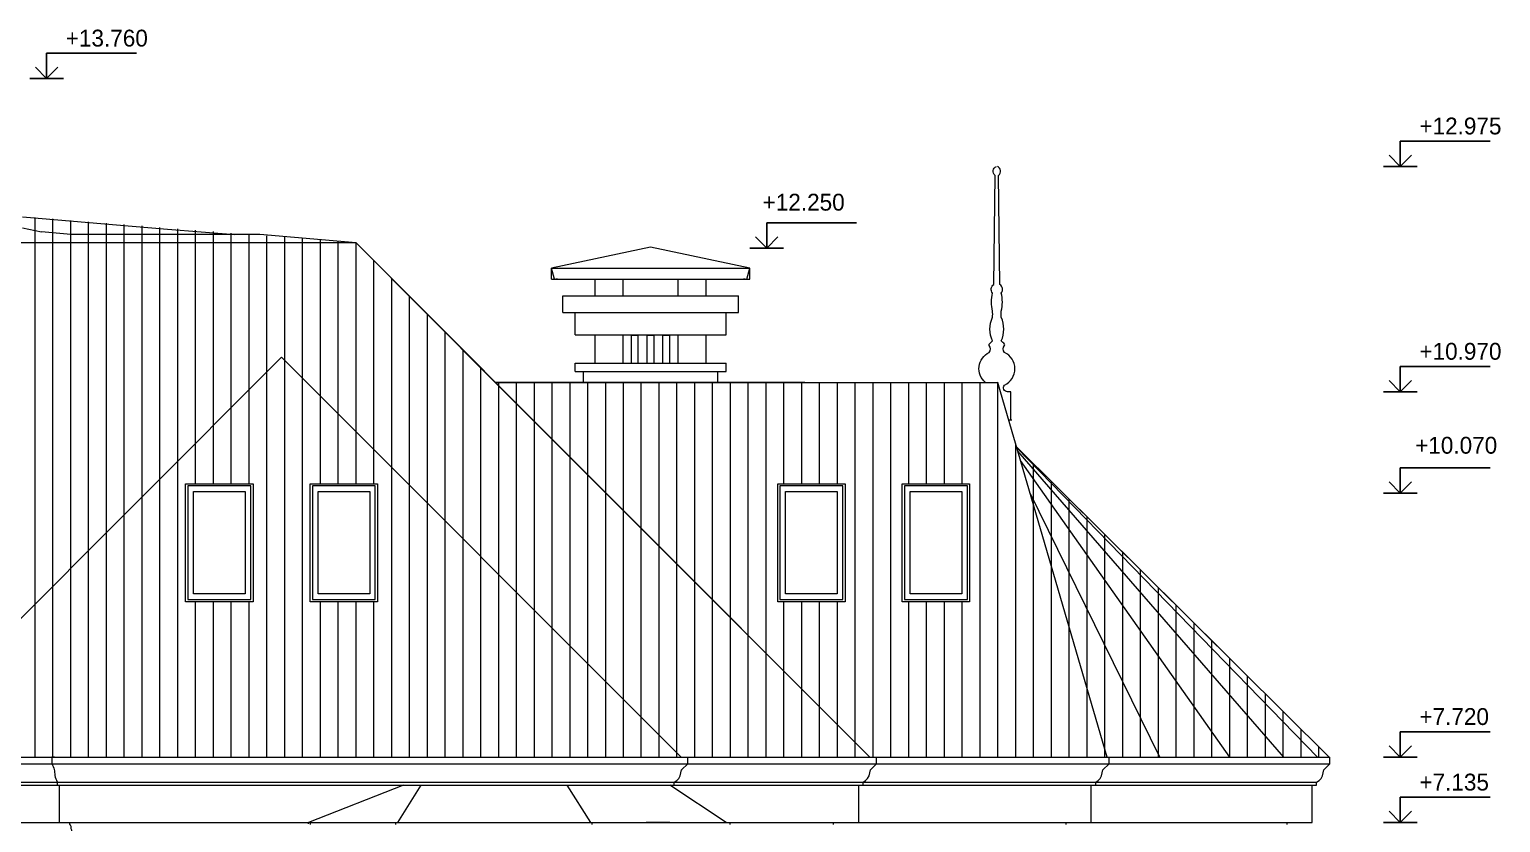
# Model space of a CAD drawing. Header units: millimetres. Extents: x 1177761 to 1329492, y 746793 to 827002.
# Drawn here: x 1310908 to 1324005, y 818865 to 825922 of the extents above; entities that cross this region are included whole.
import ezdxf

# ---------------------------------------------------------------- set-up
doc = ezdxf.new("R2010")
doc.units = ezdxf.units.MM
doc.layers.add('mark', color=4, linetype='Continuous')
doc.layers.add('wall', color=5, linetype='Continuous', lineweight=30)
doc.styles.add('PStudio', font='pstudio.shx')

# ---------------------------------------------------------------- blocks, each defined once
blk = doc.blocks.new('H LEVEL4')
at = {"color": 0, "linetype": 'ByBlock'}
for p, q in [((16, 4.5), (0, 4.5)), ((0, 0), (0, 4.5)), ((3, 0), (-3, 0)), ((-2, 2), (0, 0)), ((0, 0), (2, 2))]:
    blk.add_line(p, q, dxfattribs=at)
at = {"color": 0, "linetype": 'ByBlock', "style": 'PStudio'}
blk.add_attdef('OTM', (3.4, 5.7), '', height=2, dxfattribs=at)
blk = doc.blocks.new('H LEVEL2')
at = {"color": 0, "linetype": 'ByBlock'}
for p, q in [((3, 0), (-3, 0)), ((-2, -2), (0, 0)), ((0, 0), (2, -2)), ((0, 0), (0, -4.5)), ((16, -4.5), (0, -4.5))]:
    blk.add_line(p, q, dxfattribs=at)
at = {"color": 0, "linetype": 'ByBlock', "style": 'PStudio'}
blk.add_attdef('OTM', (3.4, -3.7), '', height=2, dxfattribs=at)

msp = doc.modelspace()

# ---------------------------------------------------------------- hatches: boundary and pattern name
at = {"layer": 'wall', "lineweight": 20, "ltscale": 50}
h = msp.add_hatch(dxfattribs=at)
h.set_pattern_fill('ANSI31', color=250, scale=50, angle=45, style=0)
h.paths.add_polyline_path([(1304433, 815203), (1304851, 815478), (1311000, 815481), (1311849, 815734), (1313950, 816132), (1316776, 816128), (1317304, 815978), (1317682, 815978), (1317682, 815871), (1317818, 815832), (1317997, 815832), (1317997, 815978), (1317998, 815978), (1319918, 815236), (1320004, 815203)])
h.paths.add_polyline_path([(1322480, 819448), (1319695, 822208), (1319528, 822780), (1315058, 822780), (1313815, 824023), (1310847, 824257), (1309649, 824151), (1309649, 823776), (1308566, 822693), (1308566, 824057), (1308170, 824022), (1307152, 823008), (1303665, 823008), (1303665, 821696), (1304958, 821696), (1302196, 819448)])
h.paths.add_polyline_path([(1313407, 821880), (1314007, 821880), (1314007, 820830), (1313407, 820830)], flags=16)
h.paths.add_polyline_path([(1312898, 820830), (1312298, 820830), (1312298, 821880), (1312898, 821880)], flags=16)
h.paths.add_polyline_path([(1318678, 821880), (1319278, 821880), (1319278, 820830), (1318678, 820830)], flags=16)
h.paths.add_polyline_path([(1318169, 820830), (1317569, 820830), (1317569, 821880), (1318169, 821880)], flags=16)
h.paths.add_polyline_path([(1305074, 821726), (1305084, 821726), (1305084, 821696), (1306744, 821696), (1305312, 820265), (1305289, 820265), (1305272, 820333), (1305220, 820357), (1305220, 820373), (1305200, 820373), (1305200, 820390), (1305359, 820390), (1305359, 821395), (1305272, 821465), (1305238, 821460), (1305209, 821494), (1305134, 821586), (1305074, 821626)], flags=16)

# ---------------------------------------------------------------- linework, layer by layer
at = {"layer": 'wall', "color": 250, "lineweight": 20, "ltscale": 50}
for p, q in [((1310847, 824255), (1312138, 824146)), ((1310847, 824156), (1311015, 824121)), ((1311015, 824121), (1311015, 824120)), ((1311277, 824097), (1311015, 824120)), ((1312958, 824097), (1311277, 824097)), ((1312138, 824146), (1312737, 824097)), ((1313815, 824022), (1312958, 824097)), ((1313815, 824022), (1309896, 824022)), ((1313815, 824023), (1313815, 824023)), ((1313815, 824023), (1315058, 822779)), ((1315058, 822780), (1313815, 824023)), ((1313815, 824023), (1313815, 824023)), ((1318389, 819448), (1313815, 824022)), ((1313815, 824022), (1313815, 824022)), ((1316438, 823985), (1315556, 823797)), ((1317320, 823797), (1316438, 823985)), ((1315556, 823797), (1317320, 823797)), ((1315556, 823700), (1315556, 823797)), ((1315581, 823700), (1315556, 823797)), ((1315556, 823700), (1317320, 823700)), ((1315581, 823700), (1315606, 823707)), ((1315943, 823553), (1315943, 823700)), ((1316193, 823553), (1316193, 823700)), ((1316683, 823553), (1316683, 823700)), ((1316933, 823553), (1316933, 823700)), ((1317269, 823707), (1317294, 823700)), ((1317294, 823700), (1317320, 823797)), ((1317320, 823700), (1317320, 823797)), ((1315656, 823553), (1317220, 823553)), ((1315656, 823403), (1315656, 823553)), ((1317220, 823403), (1317220, 823553)), ((1315656, 823403), (1317220, 823403)), ((1315766, 823204), (1315766, 823403)), ((1317110, 823204), (1317110, 823403)), ((1315766, 823204), (1317110, 823204)), ((1315943, 822953), (1315943, 823204)), ((1316193, 822953), (1316193, 823204)), ((1316267, 823203), (1316327, 823203)), ((1316267, 822953), (1316267, 823203)), ((1316327, 822953), (1316327, 823203)), ((1316408, 823203), (1316468, 823203)), ((1316408, 822953), (1316408, 823203)), ((1316468, 822953), (1316468, 823203)), ((1316548, 823203), (1316608, 823203)), ((1316548, 822953), (1316548, 823203)), ((1316608, 822953), (1316608, 823203)), ((1316683, 822953), (1316683, 823204)), ((1316933, 822953), (1316933, 823204)), ((1313153, 823005), (1309596, 819448)), ((1316709, 819448), (1313153, 823005)), ((1315766, 822953), (1317110, 822953)), ((1315766, 822878), (1315766, 822953)), ((1317110, 822878), (1317110, 822953)), ((1315058, 822780), (1319528, 822780)), ((1319528, 822780), (1315058, 822779)), ((1315058, 822779), (1319528, 822780)), ((1317810, 822780), (1315058, 822780)), ((1315058, 822779), (1317520, 820317)), ((1315766, 822878), (1317110, 822878)), ((1315839, 822878), (1317036, 822878)), ((1315839, 822780), (1315839, 822878)), ((1317036, 822780), (1317036, 822878)), ((1319552, 822698), (1319528, 822780)), ((1320501, 819448), (1319552, 822698)), ((1319625, 822448), (1319634, 822448)), ((1319634, 822448), (1319649, 822448)), ((1319649, 822448), (1319654, 822448)), ((1319695, 822208), (1321560, 820359)), ((1322480, 819448), (1319695, 822207)), ((1319698, 822199), (1322375, 819448)), ((1322375, 819448), (1319698, 822198)), ((1322075, 819448), (1319706, 822170)), ((1321594, 819448), (1319731, 822086)), ((1320971, 819448), (1319814, 821801)), ((1316714, 819334), (1316768, 819387)), ((1316767, 819388), (1316768, 819387)), ((1316767, 819388), (1316768, 819388)), ((1316767, 819388), (1316768, 819388)), ((1316768, 819388), (1316768, 819448)), ((1316768, 819388), (1316768, 819448)), ((1316768, 819388), (1316768, 819448)), ((1316768, 819388), (1316768, 819388)), ((1318394, 819334), (1318448, 819387)), ((1318447, 819388), (1318448, 819387)), ((1318447, 819388), (1318448, 819388)), ((1318447, 819388), (1318448, 819388)), ((1318448, 819388), (1318448, 819448)), ((1320465, 819334), (1320519, 819387)), ((1320518, 819388), (1320519, 819387)), ((1320518, 819388), (1320519, 819388)), ((1320518, 819388), (1320519, 819388)), ((1320519, 819388), (1320519, 819448)), ((1322432, 819334), (1322486, 819387)), ((1322485, 819388), (1322486, 819387)), ((1322485, 819388), (1322486, 819388)), ((1322485, 819388), (1322486, 819388)), ((1322486, 819388), (1322486, 819448)), ((1316648, 819225), (1316671, 819239)), ((1316648, 819225), (1316671, 819239)), ((1316648, 819198), (1316648, 819225)), ((1316648, 819198), (1316648, 819225)), ((1316648, 819225), (1316648, 819225)), ((1316648, 819198), (1316648, 819225)), ((1316648, 819225), (1316648, 819225)), ((1316671, 819239), (1316689, 819258)), ((1316671, 819239), (1316689, 819258)), ((1316689, 819258), (1316702, 819281)), ((1316689, 819258), (1316702, 819281)), ((1316702, 819281), (1316708, 819307)), ((1316702, 819281), (1316708, 819307)), ((1316708, 819307), (1316714, 819333)), ((1316708, 819307), (1316714, 819332)), ((1316714, 819333), (1316714, 819334)), ((1316714, 819332), (1316715, 819334)), ((1318329, 819225), (1318351, 819239)), ((1318329, 819225), (1318352, 819239)), ((1318329, 819198), (1318329, 819225)), ((1318329, 819225), (1318329, 819225)), ((1318352, 819239), (1318370, 819258)), ((1318370, 819258), (1318382, 819281)), ((1318382, 819281), (1318388, 819307)), ((1318388, 819307), (1318394, 819333)), ((1318394, 819333), (1318396, 819335)), ((1320400, 819225), (1320422, 819239)), ((1320400, 819225), (1320423, 819239)), ((1320400, 819198), (1320400, 819225)), ((1320400, 819225), (1320400, 819225)), ((1320423, 819239), (1320441, 819258)), ((1320441, 819258), (1320453, 819281)), ((1320453, 819281), (1320459, 819307)), ((1320459, 819307), (1320465, 819333)), ((1320465, 819333), (1320467, 819335)), ((1322366, 819225), (1322389, 819239)), ((1322367, 819225), (1322389, 819239)), ((1322367, 819198), (1322367, 819225)), ((1322367, 819225), (1322367, 819225)), ((1322389, 819239), (1322408, 819258)), ((1322408, 819258), (1322420, 819281)), ((1322420, 819281), (1322426, 819307)), ((1322426, 819307), (1322432, 819333)), ((1322432, 819333), (1322433, 819335)), ((1314238, 819198), (1313393, 818865)), ((1314188, 818865), (1314395, 819198)), ((1315691, 819198), (1315902, 818865)), ((1317109, 818865), (1316610, 819198)), ((1316610, 819198), (1316648, 819198)), ((1316610, 819198), (1316610, 819198)), ((1316648, 819198), (1316648, 819198)), ((1318290, 818865), (1318290, 819198)), ((1318290, 819198), (1318328, 819198)), ((1318290, 819198), (1318290, 819198)), ((1318328, 819198), (1318328, 819198)), ((1320361, 818865), (1320361, 819198)), ((1320361, 819198), (1320399, 819198)), ((1320361, 819198), (1320361, 819198)), ((1320399, 819198), (1320399, 819198)), ((1322328, 818865), (1322328, 819198)), ((1322328, 819198), (1322366, 819198)), ((1322328, 819198), (1322328, 819198)), ((1322366, 819198), (1322366, 819198)), ((1313392, 818854), (1313392, 818865)), ((1313411, 818848), (1313411, 818865)), ((1313411, 818865), (1314171, 818865)), ((1314171, 818848), (1314171, 818865)), ((1314171, 818865), (1314171, 818865)), ((1314171, 818848), (1314171, 818865)), ((1314171, 818865), (1315917, 818865)), ((1315917, 818848), (1315917, 818865)), ((1315917, 818865), (1317146, 818865)), ((1315917, 818848), (1315917, 818865)), ((1316609, 818865), (1316398, 818865)), ((1317146, 818848), (1317146, 818865)), ((1317146, 818854), (1317146, 818865)), ((1318067, 818848), (1318067, 818865)), ((1320138, 818848), (1320138, 818865)), ((1322105, 818848), (1322105, 818865))]:
    msp.add_line(p, q, dxfattribs=at)
at = {"layer": 'wall', "color": 250, "lineweight": 20}
for p, q in [((1302196, 819448), (1322486, 819448)), ((1302196, 819448), (1322486, 819448)), ((1302217, 819388), (1322486, 819388)), ((1302337, 819225), (1322367, 819225)), ((1302337, 819198), (1322367, 819198)), ((1309675, 818865), (1322328, 818865))]:
    msp.add_line(p, q, dxfattribs=at)
at = {"layer": 'wall', "color": 250, "lineweight": 20, "ltscale": 50}
for points in [[(1319419, 822780, -0.551793), (1319453, 823048, 0.365538), (1319453, 823110, -0.365538), (1319453, 823122, -0.042275), (1319481, 823150, -0.208053), (1319481, 823361, 0.071404), (1319481, 823416, -0.114477), (1319481, 823576, -0.438896), (1319494, 823652), (1319505, 824623, -0.552999), (1319516, 824703)], [(1319645, 822448), (1319645, 822698), (1319616, 822698, -0.638043), (1319588, 822758, 0.638043), (1319588, 823048, -0.365538), (1319588, 823110, 0.365538), (1319588, 823122, 0.042275), (1319560, 823150, 0.208053), (1319560, 823361, -0.071404), (1319560, 823416, 0.114477), (1319560, 823576, 0.438896), (1319547, 823652), (1319536, 824623, 0.552999), (1319525, 824703, -0.417709)], [(1311131, 819448), (1311107, 819448), (1311107, 819390, 0.00044), (1311129, 819337, -0.004619), (1311134, 819284, 0.131725), (1311156, 819228), (1311156, 819198), (1311172, 819198), (1311172, 818865), (1311265, 818865), (1311265, 818848, -0.196618), (1311276, 818825, -0.000006), (1311277, 818812, 0.183605), (1311283, 818801), (1311283, 818792, -0.161133), (1311290, 818775), (1311293, 818775), (1311293, 818478), (1311314, 818478), (1311314, 818428)]]:
    msp.add_lwpolyline(points, format="xyb", dxfattribs=at)
at = {"layer": 'wall', "color": 250, "lineweight": 20, "ltscale": 100}
for points in [[(1312898, 820830), (1312298, 820830), (1312298, 821880), (1312898, 821880)], [(1312878, 820850), (1312878, 821860), (1312318, 821860), (1312318, 820850)], [(1313407, 821880), (1314007, 821880), (1314007, 820830), (1313407, 820830)], [(1313427, 821860), (1313427, 820850), (1313987, 820850), (1313987, 821860)], [(1318169, 820830), (1317569, 820830), (1317569, 821880), (1318169, 821880)], [(1318149, 820850), (1318149, 821860), (1317589, 821860), (1317589, 820850)], [(1318678, 821880), (1319278, 821880), (1319278, 820830), (1318678, 820830)], [(1318698, 821860), (1318698, 820850), (1319258, 820850), (1319258, 821860)], [(1312828, 820900), (1312368, 820900), (1312368, 821810), (1312828, 821810)], [(1313477, 821810), (1313937, 821810), (1313937, 820900), (1313477, 820900)], [(1318099, 820900), (1317639, 820900), (1317639, 821810), (1318099, 821810)], [(1318748, 821810), (1319208, 821810), (1319208, 820900), (1318748, 820900)]]:
    msp.add_lwpolyline(points, close=True, dxfattribs=at)

# ---------------------------------------------------------------- block references
at = {"layer": 'mark', "lineweight": 15, "ltscale": 50}
ref = msp.add_blockref('H LEVEL4', (1311061, 825485), dxfattribs=dict(at, xscale=50, yscale=50, zscale=50))
ref.add_attrib('OTM', '+13.760', (1311231, 825770), dxfattribs={"layer": '0', "color": 0, "linetype": 'ByBlock', "height": 150, "style": 'PStudio'})
ref = msp.add_blockref('H LEVEL4', (1323112, 824703), dxfattribs=dict(at, xscale=50, yscale=50, zscale=50))
ref.add_attrib('OTM', '+12.975', (1323282, 824988), dxfattribs={"layer": '0', "color": 0, "linetype": 'ByBlock', "height": 150, "style": 'PStudio'})
ref = msp.add_blockref('H LEVEL2', (1317471, 823977), dxfattribs=dict(at, xscale=-50, yscale=50, zscale=50, rotation=180))
ref.add_attrib('OTM', '+12.250', (1317435, 824310), dxfattribs={"layer": '0', "color": 0, "linetype": 'ByBlock', "height": 150, "style": 'PStudio'})
ref = msp.add_blockref('H LEVEL4', (1323112, 822698), dxfattribs=dict(at, xscale=50, yscale=50, zscale=50))
ref.add_attrib('OTM', '+10.970', (1323282, 822983), dxfattribs={"layer": '0', "color": 0, "linetype": 'ByBlock', "height": 150, "style": 'PStudio'})
ref = msp.add_blockref('H LEVEL2', (1323112, 821797), dxfattribs=dict(at, xscale=-50, yscale=50, zscale=50, rotation=180))
ref.add_attrib('OTM', '+10.070', (1323244, 822147), dxfattribs={"layer": '0', "color": 0, "linetype": 'ByBlock', "height": 150, "style": 'PStudio'})
ref = msp.add_blockref('H LEVEL4', (1323112, 819448), dxfattribs=dict(at, xscale=50, yscale=50, zscale=50))
ref.add_attrib('OTM', '+7.720', (1323282, 819733), dxfattribs={"layer": '0', "color": 0, "linetype": 'ByBlock', "height": 150, "style": 'PStudio'})
ref = msp.add_blockref('H LEVEL4', (1323112, 818865), dxfattribs=dict(at, xscale=50, yscale=50, zscale=50))
ref.add_attrib('OTM', '+7.135', (1323282, 819150), dxfattribs={"layer": '0', "color": 0, "linetype": 'ByBlock', "height": 150, "style": 'PStudio'})

doc.saveas('drawing.dxf')
